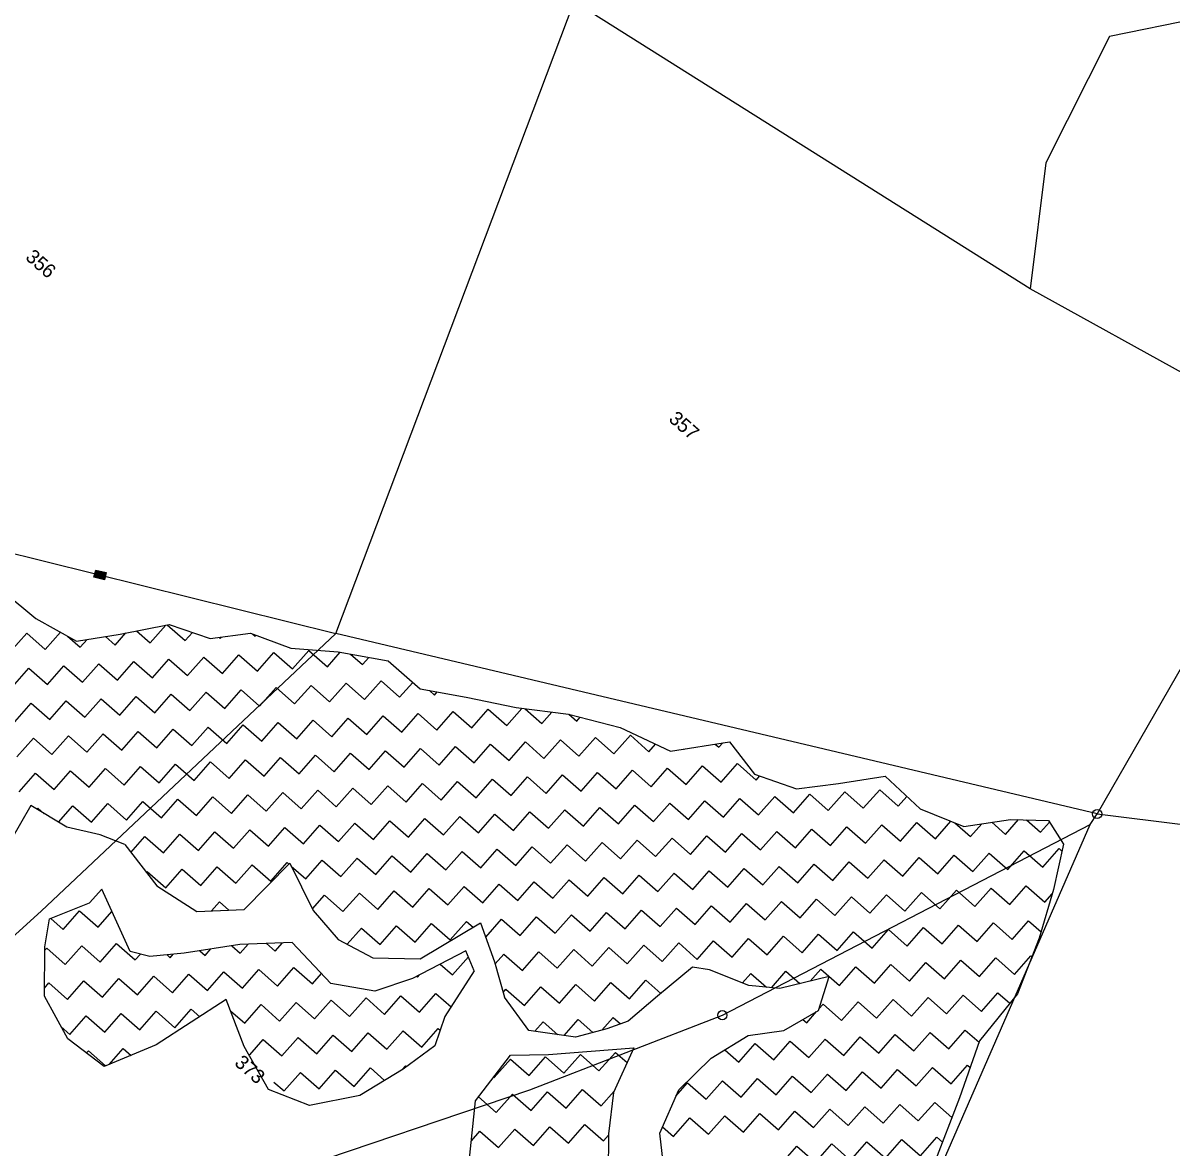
# Model space of a CAD drawing. Header units: metres. Extents: x 316400 to 324250, y 1868140 to 1873603.
# Drawn here: x 322120 to 322909, y 1869037 to 1869809 of the extents above; entities that cross this region are included whole.
import ezdxf

# ---------------------------------------------------------------- set-up
doc = ezdxf.new("R2010")
doc.units = ezdxf.units.M
for name, color, linetype in [('POLY_HATCH', 12, 'Continuous'), ('POLY_PARCEL', 6, 'Continuous'), ('TEXT_PARCEL', 7, 'Continuous'), ('V_BOUND_LINE', 7, 'Continuous')]:
    doc.layers.add(name, color=color, linetype=linetype)
doc.styles.add('TEXT_MAP', font='')
doc.styles.get('TEXT_MAP').set_extended_font_data('Kruti Dev 050')

msp = doc.modelspace()

# ---------------------------------------------------------------- hatches: boundary and pattern name
msp.add_hatch(color=256).paths.add_polyline_path([(322169.49, 1869433.73), (322168.24, 1869428.72), (322175.49, 1869426.93), (322176.73, 1869431.94)])

# ---------------------------------------------------------------- linework, layer by layer
msp.add_lwpolyline([(322175.49, 1869426.93), (322168.24, 1869428.72), (322169.49, 1869433.73), (322176.73, 1869431.94)], close=True)
for centre in [(322857.26, 1869266.15), (322599.84, 1869127.89)]:
    msp.add_circle(centre, 3.19)
at = {"layer": 'POLY_HATCH'}
for p, q in [((322106.6, 1869418.62), (322128.35, 1869400.47)), ((322128.35, 1869400.47), (322156.37, 1869384.86)), ((322186.28, 1869389.69), (322219.82, 1869396.35)), ((322219.82, 1869396.35), (322247.99, 1869386.63)), ((322156.37, 1869384.86), (322186.28, 1869389.69)), ((322247.99, 1869386.63), (322275.84, 1869390.26)), ((322275.84, 1869390.26), (322303.51, 1869379.97)), ((322303.51, 1869379.97), (322336.03, 1869377.47)), ((322336.03, 1869377.47), (322370.39, 1869371.35)), ((322370.39, 1869371.35), (322392.21, 1869352.13)), ((322392.21, 1869352.13), (322423.87, 1869346.37)), ((322423.87, 1869346.37), (322458.29, 1869339.19)), ((322458.29, 1869339.19), (322494.15, 1869334.76)), ((322494.15, 1869334.76), (322529.78, 1869325.51)), ((322529.78, 1869325.51), (322564.25, 1869309.23)), ((322564.25, 1869309.23), (322604.75, 1869315.8)), ((322604.75, 1869315.8), (322621.95, 1869293.61)), ((322621.95, 1869293.61), (322650.68, 1869283.39)), ((322679.6, 1869287.09), (322711.64, 1869292.05)), ((322711.64, 1869292.05), (322735.8, 1869269.77)), ((322650.68, 1869283.39), (322679.6, 1869287.09)), ((322124.81, 1869271.88), (322110.61, 1869247.19)), ((322149.56, 1869257.13), (322124.81, 1869271.88)), ((322735.8, 1869269.77), (322765.74, 1869257.49)), ((322765.74, 1869257.49), (322797.78, 1869262.45)), ((322797.78, 1869262.45), (322823.77, 1869261.68)), ((322823.77, 1869261.68), (322834.17, 1869245.49)), ((322172.63, 1869251.9), (322149.56, 1869257.13)), ((322189.37, 1869245.2), (322172.63, 1869251.9)), ((322834.17, 1869245.49), (322827.34, 1869214.31)), ((322165.19, 1869205.16), (322173.61, 1869214.47)), ((322827.34, 1869214.31), (322817.45, 1869180.79)), ((322137.81, 1869194.08), (322165.19, 1869205.16)), ((322134.49, 1869174.88), (322137.81, 1869194.08)), ((322817.45, 1869180.79), (322802.5, 1869142.67)), ((322134.26, 1869140.9), (322134.49, 1869174.88)), ((322429.47, 1869158.45), (322409.29, 1869126.96)), ((322150.3, 1869111.69), (322134.26, 1869140.9)), ((322466.86, 1869117.49), (322450.16, 1869140.24)), ((322802.5, 1869142.67), (322776.49, 1869110.28)), ((322259.04, 1869138.61), (322211.02, 1869107.5)), ((322271.52, 1869106.5), (322259.04, 1869138.61)), ((322409.29, 1869126.96), (322402.27, 1869107)), ((322175.32, 1869092.68), (322150.3, 1869111.69)), ((322776.49, 1869110.28), (322762.68, 1869071.16)), ((322211.02, 1869107.5), (322175.32, 1869092.68)), ((322288.13, 1869076.8), (322271.52, 1869106.5)), ((322402.27, 1869107), (322380.57, 1869090.92)), ((322430.37, 1869069.19), (322454.31, 1869100.38)), ((322380.57, 1869090.92), (322350.98, 1869072.74)), ((322316.37, 1869066.01), (322288.13, 1869076.8)), ((322350.98, 1869072.74), (322316.37, 1869066.01)), ((322426.21, 1869029.61), (322430.37, 1869069.19)), ((322762.68, 1869071.16), (322745.01, 1869025.39))]:
    msp.add_line(p, q, dxfattribs=at)
at = {"layer": 'POLY_HATCH', "linetype": 'Continuous', "ltscale": 10}
for p, q in [((322206.93, 1869383.68), (322217.72, 1869395.93)), ((322218.58, 1869396.1), (322230.96, 1869385.21)), ((322110.82, 1869377.57), (322122.07, 1869390.35)), ((322122.07, 1869390.35), (322134.84, 1869379.1)), ((322134.84, 1869379.1), (322145.33, 1869391.01)), ((322150.1, 1869388.35), (322158.87, 1869380.63)), ((322158.87, 1869380.63), (322163.63, 1869386.03)), ((322176.2, 1869388.06), (322182.9, 1869382.15)), ((322182.9, 1869382.15), (322190.23, 1869390.47)), ((322197.56, 1869391.93), (322206.93, 1869383.68)), ((322230.96, 1869385.21), (322235.89, 1869390.8)), ((322254.19, 1869387.43), (322254.99, 1869386.73)), ((322254.99, 1869386.73), (322255.79, 1869387.64)), ((322277.42, 1869389.67), (322279.02, 1869388.26)), ((322279.02, 1869388.26), (322279.56, 1869388.87)), ((322280.54, 1869364.23), (322291.79, 1869377.01)), ((322291.79, 1869377.01), (322304.57, 1869365.76)), ((322304.57, 1869365.76), (322315.82, 1869378.53)), ((322315.82, 1869378.53), (322328.6, 1869367.28)), ((322328.6, 1869367.28), (322337.36, 1869377.23)), ((322160.4, 1869356.6), (322171.65, 1869369.38)), ((322171.65, 1869369.38), (322184.43, 1869358.13)), ((322184.43, 1869358.13), (322195.68, 1869370.9)), ((322195.68, 1869370.9), (322208.46, 1869359.65)), ((322208.46, 1869359.65), (322219.71, 1869372.43)), ((322219.71, 1869372.43), (322232.49, 1869361.18)), ((322232.49, 1869361.18), (322243.74, 1869373.96)), ((322243.74, 1869373.96), (322256.51, 1869362.7)), ((322256.51, 1869362.7), (322267.77, 1869375.48)), ((322267.77, 1869375.48), (322280.54, 1869364.23)), ((322344.51, 1869375.96), (322352.63, 1869368.81)), ((322352.63, 1869368.81), (322356.97, 1869373.74)), ((322112.34, 1869353.55), (322123.59, 1869366.32)), ((322123.59, 1869366.32), (322136.37, 1869355.07)), ((322136.37, 1869355.07), (322147.62, 1869367.85)), ((322147.62, 1869367.85), (322160.4, 1869356.6)), ((322282.07, 1869340.2), (322293.32, 1869352.98)), ((322293.32, 1869352.98), (322306.1, 1869341.73)), ((322306.1, 1869341.73), (322317.35, 1869354.51)), ((322317.35, 1869354.51), (322330.13, 1869343.26)), ((322330.13, 1869343.26), (322341.38, 1869356.03)), ((322341.38, 1869356.03), (322354.15, 1869344.78)), ((322354.15, 1869344.78), (322365.41, 1869357.56)), ((322365.41, 1869357.56), (322378.18, 1869346.31)), ((322378.18, 1869346.31), (322387.2, 1869356.54)), ((322161.93, 1869332.57), (322173.18, 1869345.35)), ((322173.18, 1869345.35), (322185.95, 1869334.1)), ((322185.95, 1869334.1), (322197.21, 1869346.87)), ((322197.21, 1869346.87), (322209.98, 1869335.62)), ((322209.98, 1869335.62), (322221.23, 1869348.4)), ((322221.23, 1869348.4), (322234.01, 1869337.15)), ((322234.01, 1869337.15), (322245.26, 1869349.93)), ((322245.26, 1869349.93), (322258.04, 1869338.68)), ((322258.04, 1869338.68), (322269.29, 1869351.45)), ((322269.29, 1869351.45), (322282.07, 1869340.2)), ((322398.67, 1869350.96), (322402.21, 1869347.83)), ((322402.21, 1869347.83), (322404.09, 1869349.97)), ((322113.87, 1869329.52), (322125.12, 1869342.29)), ((322125.12, 1869342.29), (322137.9, 1869331.04)), ((322137.9, 1869331.04), (322149.15, 1869343.82)), ((322149.15, 1869343.82), (322161.93, 1869332.57)), ((322427.77, 1869325.33), (322439.02, 1869338.11)), ((322439.02, 1869338.11), (322451.8, 1869326.86)), ((322451.8, 1869326.86), (322462.22, 1869338.7)), ((322464.42, 1869338.43), (322475.82, 1869328.39)), ((322307.62, 1869317.7), (322318.88, 1869330.48)), ((322318.88, 1869330.48), (322331.65, 1869319.23)), ((322331.65, 1869319.23), (322342.9, 1869332)), ((322342.9, 1869332), (322355.68, 1869320.75)), ((322355.68, 1869320.75), (322366.93, 1869333.53)), ((322366.93, 1869333.53), (322379.71, 1869322.28)), ((322379.71, 1869322.28), (322390.96, 1869335.06)), ((322390.96, 1869335.06), (322403.74, 1869323.81)), ((322403.74, 1869323.81), (322414.99, 1869336.58)), ((322414.99, 1869336.58), (322427.77, 1869325.33)), ((322475.82, 1869328.39), (322482.68, 1869336.18)), ((322494.43, 1869334.69), (322499.85, 1869329.91)), ((322499.85, 1869329.91), (322502.27, 1869332.65)), ((322163.45, 1869308.54), (322174.7, 1869321.32)), ((322174.7, 1869321.32), (322187.48, 1869310.07)), ((322187.48, 1869310.07), (322198.73, 1869322.85)), ((322198.73, 1869322.85), (322211.51, 1869311.59)), ((322211.51, 1869311.59), (322222.76, 1869324.37)), ((322222.76, 1869324.37), (322235.54, 1869313.12)), ((322235.54, 1869313.12), (322246.79, 1869325.9)), ((322246.79, 1869325.9), (322259.57, 1869314.65)), ((322259.57, 1869314.65), (322270.82, 1869327.42)), ((322270.82, 1869327.42), (322283.6, 1869316.17)), ((322283.6, 1869316.17), (322294.85, 1869328.95)), ((322294.85, 1869328.95), (322307.62, 1869317.7)), ((322115.4, 1869305.49), (322126.65, 1869318.27)), ((322126.65, 1869318.27), (322139.42, 1869307.01)), ((322139.42, 1869307.01), (322150.68, 1869319.79)), ((322150.68, 1869319.79), (322163.45, 1869308.54)), ((322429.29, 1869301.3), (322440.54, 1869314.08)), ((322440.54, 1869314.08), (322453.32, 1869302.83)), ((322453.32, 1869302.83), (322464.57, 1869315.61)), ((322464.57, 1869315.61), (322477.35, 1869304.36)), ((322477.35, 1869304.36), (322488.6, 1869317.13)), ((322488.6, 1869317.13), (322501.38, 1869305.88)), ((322501.38, 1869305.88), (322512.63, 1869318.66)), ((322512.63, 1869318.66), (322525.41, 1869307.41)), ((322525.41, 1869307.41), (322536.66, 1869320.19)), ((322536.66, 1869320.19), (322549.44, 1869308.94)), ((322549.44, 1869308.94), (322553.97, 1869314.08)), ((322594.97, 1869314.21), (322597.49, 1869311.99)), ((322597.49, 1869311.99), (322600.2, 1869315.06)), ((322309.15, 1869293.67), (322320.4, 1869306.45)), ((322320.4, 1869306.45), (322333.18, 1869295.2)), ((322333.18, 1869295.2), (322344.43, 1869307.98)), ((322344.43, 1869307.98), (322357.21, 1869296.72)), ((322357.21, 1869296.72), (322368.46, 1869309.5)), ((322368.46, 1869309.5), (322381.24, 1869298.25)), ((322381.24, 1869298.25), (322392.49, 1869311.03)), ((322392.49, 1869311.03), (322405.27, 1869299.78)), ((322405.27, 1869299.78), (322416.52, 1869312.55)), ((322416.52, 1869312.55), (322429.29, 1869301.3)), ((322573.21, 1869310.68), (322573.47, 1869310.46)), ((322573.47, 1869310.46), (322573.73, 1869310.77)), ((322189.01, 1869286.04), (322200.26, 1869298.82)), ((322200.26, 1869298.82), (322213.04, 1869287.57)), ((322213.04, 1869287.57), (322224.29, 1869300.34)), ((322224.29, 1869300.34), (322237.07, 1869289.09)), ((322237.07, 1869289.09), (322248.32, 1869301.87)), ((322248.32, 1869301.87), (322261.09, 1869290.62)), ((322261.09, 1869290.62), (322272.34, 1869303.4)), ((322272.34, 1869303.4), (322285.12, 1869292.15)), ((322285.12, 1869292.15), (322296.37, 1869304.92)), ((322296.37, 1869304.92), (322309.15, 1869293.67)), ((322550.96, 1869284.91), (322562.21, 1869297.68)), ((322562.21, 1869297.68), (322574.99, 1869286.43)), ((322574.99, 1869286.43), (322586.24, 1869299.21)), ((322586.24, 1869299.21), (322599.02, 1869287.96)), ((322599.02, 1869287.96), (322610.27, 1869300.74)), ((322610.27, 1869300.74), (322623.05, 1869289.49)), ((322116.92, 1869281.46), (322128.17, 1869294.24)), ((322128.17, 1869294.24), (322140.95, 1869282.99)), ((322140.95, 1869282.99), (322152.2, 1869295.76)), ((322152.2, 1869295.76), (322164.98, 1869284.51)), ((322164.98, 1869284.51), (322176.23, 1869297.29)), ((322176.23, 1869297.29), (322189.01, 1869286.04)), ((322430.82, 1869277.28), (322442.07, 1869290.05)), ((322442.07, 1869290.05), (322454.85, 1869278.8)), ((322454.85, 1869278.8), (322466.1, 1869291.58)), ((322466.1, 1869291.58), (322478.88, 1869280.33)), ((322478.88, 1869280.33), (322490.13, 1869293.11)), ((322490.13, 1869293.11), (322502.91, 1869281.85)), ((322502.91, 1869281.85), (322514.16, 1869294.63)), ((322514.16, 1869294.63), (322526.93, 1869283.38)), ((322526.93, 1869283.38), (322538.19, 1869296.16)), ((322538.19, 1869296.16), (322550.96, 1869284.91)), ((322623.05, 1869289.49), (322625.55, 1869292.33)), ((322310.68, 1869269.64), (322321.93, 1869282.42)), ((322321.93, 1869282.42), (322334.71, 1869271.17)), ((322334.71, 1869271.17), (322345.96, 1869283.95)), ((322345.96, 1869283.95), (322358.73, 1869272.7)), ((322358.73, 1869272.7), (322369.99, 1869285.47)), ((322369.99, 1869285.47), (322382.76, 1869274.22)), ((322382.76, 1869274.22), (322394.01, 1869287)), ((322394.01, 1869287), (322406.79, 1869275.75)), ((322406.79, 1869275.75), (322418.04, 1869288.53)), ((322418.04, 1869288.53), (322430.82, 1869277.28)), ((322696.66, 1869270.04), (322707.91, 1869282.82)), ((322707.91, 1869282.82), (322720.69, 1869271.56)), ((322190.53, 1869262.01), (322201.79, 1869274.79)), ((322201.79, 1869274.79), (322214.56, 1869263.54)), ((322214.56, 1869263.54), (322225.81, 1869276.31)), ((322225.81, 1869276.31), (322238.59, 1869265.06)), ((322238.59, 1869265.06), (322249.84, 1869277.84)), ((322249.84, 1869277.84), (322262.62, 1869266.59)), ((322262.62, 1869266.59), (322273.87, 1869279.37)), ((322273.87, 1869279.37), (322286.65, 1869268.12)), ((322286.65, 1869268.12), (322297.9, 1869280.89)), ((322297.9, 1869280.89), (322310.68, 1869269.64)), ((322576.52, 1869262.41), (322587.77, 1869275.18)), ((322587.77, 1869275.18), (322600.55, 1869263.93)), ((322600.55, 1869263.93), (322611.8, 1869276.71)), ((322611.8, 1869276.71), (322624.58, 1869265.46)), ((322624.58, 1869265.46), (322635.83, 1869278.24)), ((322635.83, 1869278.24), (322648.6, 1869266.98)), ((322648.6, 1869266.98), (322659.85, 1869279.76)), ((322659.85, 1869279.76), (322672.63, 1869268.51)), ((322672.63, 1869268.51), (322683.88, 1869281.29)), ((322683.88, 1869281.29), (322696.66, 1869270.04)), ((322720.69, 1869271.56), (322726.59, 1869278.27)), ((322128.98, 1869269.4), (322129.7, 1869270.21)), ((322129.7, 1869270.21), (322134.06, 1869266.37)), ((322143.86, 1869260.53), (322153.73, 1869271.74)), ((322153.73, 1869271.74), (322166.51, 1869260.48)), ((322166.51, 1869260.48), (322177.76, 1869273.26)), ((322177.76, 1869273.26), (322190.53, 1869262.01)), ((322432.35, 1869253.25), (322443.6, 1869266.02)), ((322443.6, 1869266.02), (322456.38, 1869254.77)), ((322456.38, 1869254.77), (322467.63, 1869267.55)), ((322467.63, 1869267.55), (322480.4, 1869256.3)), ((322480.4, 1869256.3), (322491.65, 1869269.08)), ((322491.65, 1869269.08), (322504.43, 1869257.83)), ((322504.43, 1869257.83), (322515.68, 1869270.6)), ((322515.68, 1869270.6), (322528.46, 1869259.35)), ((322528.46, 1869259.35), (322539.71, 1869272.13)), ((322539.71, 1869272.13), (322552.49, 1869260.88)), ((322552.49, 1869260.88), (322563.74, 1869273.66)), ((322563.74, 1869273.66), (322576.52, 1869262.41)), ((322312.2, 1869245.61), (322323.45, 1869258.39)), ((322323.45, 1869258.39), (322336.23, 1869247.14)), ((322336.23, 1869247.14), (322347.48, 1869259.92)), ((322347.48, 1869259.92), (322360.26, 1869248.67)), ((322360.26, 1869248.67), (322371.51, 1869261.44)), ((322371.51, 1869261.44), (322384.29, 1869250.19)), ((322384.29, 1869250.19), (322395.54, 1869262.97)), ((322395.54, 1869262.97), (322408.32, 1869251.72)), ((322408.32, 1869251.72), (322419.57, 1869264.5)), ((322419.57, 1869264.5), (322432.35, 1869253.25)), ((322698.19, 1869246.01), (322709.44, 1869258.79)), ((322709.44, 1869258.79), (322722.22, 1869247.54)), ((322722.22, 1869247.54), (322733.47, 1869260.31)), ((322733.47, 1869260.31), (322746.24, 1869249.06)), ((322746.24, 1869249.06), (322756.87, 1869261.13)), ((322759.56, 1869260.03), (322770.27, 1869250.59)), ((322770.27, 1869250.59), (322778.02, 1869259.39)), ((322784.84, 1869260.45), (322794.3, 1869252.11)), ((322794.3, 1869252.11), (322803.26, 1869262.29)), ((322808.69, 1869262.13), (322818.33, 1869253.64)), ((322818.33, 1869253.64), (322824.46, 1869260.61)), ((322193.61, 1869239.74), (322203.31, 1869250.76)), ((322203.31, 1869250.76), (322216.09, 1869239.51)), ((322216.09, 1869239.51), (322227.34, 1869252.29)), ((322227.34, 1869252.29), (322240.12, 1869241.04)), ((322240.12, 1869241.04), (322251.37, 1869253.81)), ((322251.37, 1869253.81), (322264.15, 1869242.56)), ((322264.15, 1869242.56), (322275.4, 1869255.34)), ((322275.4, 1869255.34), (322288.18, 1869244.09)), ((322288.18, 1869244.09), (322299.43, 1869256.87)), ((322299.43, 1869256.87), (322312.2, 1869245.61)), ((322578.04, 1869238.38), (322589.3, 1869251.15)), ((322589.3, 1869251.15), (322602.07, 1869239.9)), ((322602.07, 1869239.9), (322613.32, 1869252.68)), ((322613.32, 1869252.68), (322626.1, 1869241.43)), ((322626.1, 1869241.43), (322637.35, 1869254.21)), ((322637.35, 1869254.21), (322650.13, 1869242.96)), ((322650.13, 1869242.96), (322661.38, 1869255.73)), ((322661.38, 1869255.73), (322674.16, 1869244.48)), ((322674.16, 1869244.48), (322685.41, 1869257.26)), ((322685.41, 1869257.26), (322698.19, 1869246.01)), ((322457.9, 1869230.74), (322469.15, 1869243.52)), ((322469.15, 1869243.52), (322481.93, 1869232.27)), ((322481.93, 1869232.27), (322493.18, 1869245.05)), ((322493.18, 1869245.05), (322505.96, 1869233.8)), ((322505.96, 1869233.8), (322517.21, 1869246.57)), ((322517.21, 1869246.57), (322529.99, 1869235.32)), ((322529.99, 1869235.32), (322541.24, 1869248.1)), ((322541.24, 1869248.1), (322554.02, 1869236.85)), ((322554.02, 1869236.85), (322565.27, 1869249.63)), ((322565.27, 1869249.63), (322578.04, 1869238.38)), ((322819.86, 1869229.61), (322831.11, 1869242.39)), ((322831.11, 1869242.39), (322833.1, 1869240.63)), ((322337.76, 1869223.11), (322349.01, 1869235.89)), ((322349.01, 1869235.89), (322361.79, 1869224.64)), ((322361.79, 1869224.64), (322373.04, 1869237.42)), ((322373.04, 1869237.42), (322385.82, 1869226.17)), ((322385.82, 1869226.17), (322397.07, 1869238.94)), ((322397.07, 1869238.94), (322409.84, 1869227.69)), ((322409.84, 1869227.69), (322421.1, 1869240.47)), ((322421.1, 1869240.47), (322433.87, 1869229.22)), ((322433.87, 1869229.22), (322445.12, 1869242)), ((322445.12, 1869242), (322457.9, 1869230.74)), ((322699.71, 1869221.98), (322710.96, 1869234.76)), ((322710.96, 1869234.76), (322723.74, 1869223.51)), ((322723.74, 1869223.51), (322734.99, 1869236.28)), ((322734.99, 1869236.28), (322747.77, 1869225.03)), ((322747.77, 1869225.03), (322759.02, 1869237.81)), ((322759.02, 1869237.81), (322771.8, 1869226.56)), ((322771.8, 1869226.56), (322783.05, 1869239.34)), ((322783.05, 1869239.34), (322795.83, 1869228.09)), ((322795.83, 1869228.09), (322807.08, 1869240.86)), ((322807.08, 1869240.86), (322819.86, 1869229.61)), ((322204.25, 1869226.06), (322204.84, 1869226.73)), ((322204.84, 1869226.73), (322217.62, 1869215.48)), ((322217.62, 1869215.48), (322228.87, 1869228.26)), ((322228.87, 1869228.26), (322241.64, 1869217.01)), ((322241.64, 1869217.01), (322252.9, 1869229.78)), ((322252.9, 1869229.78), (322265.67, 1869218.53)), ((322265.67, 1869218.53), (322276.92, 1869231.31)), ((322276.92, 1869231.31), (322289.7, 1869220.06)), ((322289.7, 1869220.06), (322300.95, 1869232.84)), ((322300.95, 1869232.84), (322302.19, 1869231.75)), ((322303.76, 1869230.36), (322313.73, 1869221.59)), ((322313.73, 1869221.59), (322324.98, 1869234.36)), ((322324.98, 1869234.36), (322337.76, 1869223.11)), ((322579.57, 1869214.35), (322590.82, 1869227.13)), ((322590.82, 1869227.13), (322603.6, 1869215.87)), ((322603.6, 1869215.87), (322614.85, 1869228.65)), ((322614.85, 1869228.65), (322627.63, 1869217.4)), ((322627.63, 1869217.4), (322638.88, 1869230.18)), ((322638.88, 1869230.18), (322651.66, 1869218.93)), ((322651.66, 1869218.93), (322662.91, 1869231.71)), ((322662.91, 1869231.71), (322675.69, 1869220.45)), ((322675.69, 1869220.45), (322686.94, 1869233.23)), ((322686.94, 1869233.23), (322699.71, 1869221.98)), ((322459.43, 1869206.72), (322470.68, 1869219.49)), ((322470.68, 1869219.49), (322483.46, 1869208.24)), ((322483.46, 1869208.24), (322494.71, 1869221.02)), ((322494.71, 1869221.02), (322507.49, 1869209.77)), ((322507.49, 1869209.77), (322518.74, 1869222.55)), ((322518.74, 1869222.55), (322531.51, 1869211.3)), ((322531.51, 1869211.3), (322542.76, 1869224.07)), ((322542.76, 1869224.07), (322555.54, 1869212.82)), ((322555.54, 1869212.82), (322566.79, 1869225.6)), ((322566.79, 1869225.6), (322579.57, 1869214.35)), ((322339.29, 1869199.08), (322350.54, 1869211.86)), ((322350.54, 1869211.86), (322363.31, 1869200.61)), ((322363.31, 1869200.61), (322374.56, 1869213.39)), ((322374.56, 1869213.39), (322387.34, 1869202.14)), ((322387.34, 1869202.14), (322398.59, 1869214.91)), ((322398.59, 1869214.91), (322411.37, 1869203.66)), ((322411.37, 1869203.66), (322422.62, 1869216.44)), ((322422.62, 1869216.44), (322435.4, 1869205.19)), ((322435.4, 1869205.19), (322446.65, 1869217.97)), ((322446.65, 1869217.97), (322459.43, 1869206.72)), ((322701.24, 1869197.95), (322712.49, 1869210.73)), ((322712.49, 1869210.73), (322725.27, 1869199.48)), ((322725.27, 1869199.48), (322736.52, 1869212.26)), ((322736.52, 1869212.26), (322749.3, 1869201)), ((322749.3, 1869201), (322760.55, 1869213.78)), ((322760.55, 1869213.78), (322773.33, 1869202.53)), ((322773.33, 1869202.53), (322784.58, 1869215.31)), ((322784.58, 1869215.31), (322797.35, 1869204.06)), ((322797.35, 1869204.06), (322808.61, 1869216.84)), ((322808.61, 1869216.84), (322821.38, 1869205.58)), ((322821.38, 1869205.58), (322826.47, 1869211.36)), ((322249.03, 1869199.64), (322254.42, 1869205.76)), ((322254.42, 1869205.76), (322260.88, 1869200.07)), ((322318.35, 1869201.07), (322326.51, 1869210.33)), ((322326.51, 1869210.33), (322339.29, 1869199.08)), ((322581.1, 1869190.32), (322592.35, 1869203.1)), ((322592.35, 1869203.1), (322605.13, 1869191.85)), ((322605.13, 1869191.85), (322616.38, 1869204.62)), ((322616.38, 1869204.62), (322629.15, 1869193.37)), ((322629.15, 1869193.37), (322640.41, 1869206.15)), ((322640.41, 1869206.15), (322653.18, 1869194.9)), ((322653.18, 1869194.9), (322664.43, 1869207.68)), ((322664.43, 1869207.68), (322677.21, 1869196.43)), ((322677.21, 1869196.43), (322688.46, 1869209.2)), ((322688.46, 1869209.2), (322701.24, 1869197.95)), ((322147.06, 1869186.87), (322158.31, 1869199.65)), ((322158.31, 1869199.65), (322171.09, 1869188.4)), ((322171.09, 1869188.4), (322180.59, 1869199.2)), ((322460.95, 1869182.69), (322472.21, 1869195.46)), ((322472.21, 1869195.46), (322484.98, 1869184.21)), ((322484.98, 1869184.21), (322496.23, 1869196.99)), ((322496.23, 1869196.99), (322509.01, 1869185.74)), ((322509.01, 1869185.74), (322520.26, 1869198.52)), ((322520.26, 1869198.52), (322533.04, 1869187.27)), ((322533.04, 1869187.27), (322544.29, 1869200.04)), ((322544.29, 1869200.04), (322557.07, 1869188.79)), ((322557.07, 1869188.79), (322568.32, 1869201.57)), ((322568.32, 1869201.57), (322581.1, 1869190.32)), ((322138.54, 1869194.37), (322147.06, 1869186.87)), ((322342.2, 1869176.63), (322352.06, 1869187.83)), ((322352.06, 1869187.83), (322364.84, 1869176.58)), ((322364.84, 1869176.58), (322376.09, 1869189.36)), ((322376.09, 1869189.36), (322388.87, 1869178.11)), ((322388.87, 1869178.11), (322400.12, 1869190.89)), ((322400.12, 1869190.89), (322412.9, 1869179.63)), ((322412.9, 1869179.63), (322424.15, 1869192.41)), ((322424.15, 1869192.41), (322428.76, 1869188.35)), ((322437.35, 1869181.64), (322448.18, 1869193.94)), ((322448.18, 1869193.94), (322460.95, 1869182.69)), ((322726.8, 1869175.45), (322738.05, 1869188.23)), ((322738.05, 1869188.23), (322750.82, 1869176.98)), ((322750.82, 1869176.98), (322762.07, 1869189.75)), ((322762.07, 1869189.75), (322774.85, 1869178.5)), ((322774.85, 1869178.5), (322786.1, 1869191.28)), ((322786.1, 1869191.28), (322798.88, 1869180.03)), ((322798.88, 1869180.03), (322810.13, 1869192.81)), ((322810.13, 1869192.81), (322818.75, 1869185.22)), ((322606.65, 1869167.82), (322617.9, 1869180.59)), ((322617.9, 1869180.59), (322630.68, 1869169.34)), ((322630.68, 1869169.34), (322641.93, 1869182.12)), ((322641.93, 1869182.12), (322654.71, 1869170.87)), ((322654.71, 1869170.87), (322665.96, 1869183.65)), ((322665.96, 1869183.65), (322678.74, 1869172.4)), ((322678.74, 1869172.4), (322689.99, 1869185.17)), ((322689.99, 1869185.17), (322702.77, 1869173.92)), ((322702.77, 1869173.92), (322714.02, 1869186.7)), ((322714.02, 1869186.7), (322726.8, 1869175.45)), ((322134.48, 1869172.59), (322135.81, 1869174.09)), ((322135.81, 1869174.09), (322148.58, 1869162.84)), ((322148.58, 1869162.84), (322159.83, 1869175.62)), ((322159.83, 1869175.62), (322172.61, 1869164.37)), ((322172.61, 1869164.37), (322183.86, 1869177.15)), ((322183.86, 1869177.15), (322196.64, 1869165.9)), ((322240.96, 1869172.24), (322244.7, 1869168.95)), ((322244.7, 1869168.95), (322248.64, 1869173.43)), ((322262.87, 1869175.63), (322268.73, 1869170.48)), ((322268.73, 1869170.48), (322274.23, 1869176.73)), ((322286.83, 1869177.22), (322292.75, 1869172)), ((322292.75, 1869172), (322297.72, 1869177.64)), ((322462.48, 1869158.66), (322473.73, 1869171.44)), ((322473.73, 1869171.44), (322486.51, 1869160.19)), ((322486.51, 1869160.19), (322497.76, 1869172.96)), ((322497.76, 1869172.96), (322510.54, 1869161.71)), ((322510.54, 1869161.71), (322521.79, 1869174.49)), ((322521.79, 1869174.49), (322534.57, 1869163.24)), ((322534.57, 1869163.24), (322545.82, 1869176.02)), ((322545.82, 1869176.02), (322558.6, 1869164.76)), ((322558.6, 1869164.76), (322569.85, 1869177.54)), ((322569.85, 1869177.54), (322582.62, 1869166.29)), ((322582.62, 1869166.29), (322593.87, 1869179.07)), ((322593.87, 1869179.07), (322606.65, 1869167.82)), ((322196.64, 1869165.9), (322200.16, 1869169.89)), ((322218.44, 1869169.39), (322220.67, 1869167.42)), ((322220.67, 1869167.42), (322222.78, 1869169.82)), ((322414.42, 1869155.61), (322425.4, 1869168.07)), ((322443.85, 1869163.27), (322449.7, 1869169.91)), ((322449.7, 1869169.91), (322462.48, 1869158.66)), ((322728.32, 1869151.42), (322739.57, 1869164.2)), ((322739.57, 1869164.2), (322752.35, 1869152.95)), ((322752.35, 1869152.95), (322763.6, 1869165.73)), ((322763.6, 1869165.73), (322776.38, 1869154.47)), ((322776.38, 1869154.47), (322787.63, 1869167.25)), ((322787.63, 1869167.25), (322800.41, 1869156)), ((322800.41, 1869156), (322811.66, 1869168.78)), ((322811.66, 1869168.78), (322812.46, 1869168.07)), ((322222.2, 1869143.39), (322233.45, 1869156.17)), ((322233.45, 1869156.17), (322246.22, 1869144.92)), ((322246.22, 1869144.92), (322257.47, 1869157.7)), ((322257.47, 1869157.7), (322270.25, 1869146.45)), ((322270.25, 1869146.45), (322281.5, 1869159.22)), ((322281.5, 1869159.22), (322294.28, 1869147.97)), ((322294.28, 1869147.97), (322305.53, 1869160.75)), ((322305.53, 1869160.75), (322318.31, 1869149.5)), ((322318.31, 1869149.5), (322324.5, 1869156.53)), ((322390.4, 1869154.08), (322391.84, 1869155.72)), ((322405.96, 1869163.06), (322414.42, 1869155.61)), ((322613.75, 1869150.12), (322619.43, 1869156.57)), ((322619.43, 1869156.57), (322630.07, 1869147.2)), ((322633.55, 1869146.84), (322643.46, 1869158.09)), ((322643.46, 1869158.09), (322653.08, 1869149.62)), ((322660.23, 1869151.38), (322667.49, 1869159.62)), ((322667.49, 1869159.62), (322680.26, 1869148.37)), ((322680.26, 1869148.37), (322691.52, 1869161.15)), ((322691.52, 1869161.15), (322704.29, 1869149.89)), ((322704.29, 1869149.89), (322715.54, 1869162.67)), ((322715.54, 1869162.67), (322728.32, 1869151.42)), ((322134.3, 1869146.62), (322137.33, 1869150.07)), ((322137.33, 1869150.07), (322150.11, 1869138.81)), ((322150.11, 1869138.81), (322161.36, 1869151.59)), ((322161.36, 1869151.59), (322174.14, 1869140.34)), ((322174.14, 1869140.34), (322185.39, 1869153.12)), ((322185.39, 1869153.12), (322198.17, 1869141.87)), ((322198.17, 1869141.87), (322209.42, 1869154.65)), ((322209.42, 1869154.65), (322222.2, 1869143.39)), ((322389.76, 1869154.64), (322390.4, 1869154.08)), ((322488.04, 1869136.16), (322499.29, 1869148.93)), ((322499.29, 1869148.93), (322512.06, 1869137.68)), ((322512.06, 1869137.68), (322523.32, 1869150.46)), ((322523.32, 1869150.46), (322536.09, 1869139.21)), ((322536.09, 1869139.21), (322547.34, 1869151.99)), ((322547.34, 1869151.99), (322557.64, 1869142.92)), ((322343.86, 1869127), (322355.12, 1869139.78)), ((322355.12, 1869139.78), (322367.89, 1869128.52)), ((322367.89, 1869128.52), (322379.14, 1869141.3)), ((322379.14, 1869141.3), (322391.92, 1869130.05)), ((322391.92, 1869130.05), (322403.17, 1869142.83)), ((322403.17, 1869142.83), (322413.58, 1869133.66)), ((322449.24, 1869143.62), (322451.23, 1869145.88)), ((322451.23, 1869145.88), (322464.01, 1869134.63)), ((322464.01, 1869134.63), (322475.26, 1869147.41)), ((322475.26, 1869147.41), (322488.04, 1869136.16)), ((322729.85, 1869127.39), (322741.1, 1869140.17)), ((322741.1, 1869140.17), (322753.88, 1869128.92)), ((322753.88, 1869128.92), (322765.13, 1869141.7)), ((322765.13, 1869141.7), (322777.91, 1869130.45)), ((322777.91, 1869130.45), (322789.16, 1869143.22)), ((322789.16, 1869143.22), (322797.23, 1869136.11)), ((322223.72, 1869119.37), (322234.97, 1869132.14)), ((322234.97, 1869132.14), (322240.94, 1869126.89)), ((322271.78, 1869122.42), (322283.03, 1869135.2)), ((322283.03, 1869135.2), (322295.81, 1869123.95)), ((322295.81, 1869123.95), (322307.06, 1869136.72)), ((322307.06, 1869136.72), (322319.84, 1869125.47)), ((322319.84, 1869125.47), (322331.09, 1869138.25)), ((322331.09, 1869138.25), (322343.86, 1869127)), ((322666.18, 1869132.38), (322669.01, 1869135.59)), ((322669.01, 1869135.59), (322681.79, 1869124.34)), ((322681.79, 1869124.34), (322693.04, 1869137.12)), ((322693.04, 1869137.12), (322705.82, 1869125.87)), ((322705.82, 1869125.87), (322717.07, 1869138.64)), ((322717.07, 1869138.64), (322729.85, 1869127.39)), ((322151.64, 1869114.79), (322162.89, 1869127.56)), ((322162.89, 1869127.56), (322175.66, 1869116.31)), ((322175.66, 1869116.31), (322186.92, 1869129.09)), ((322186.92, 1869129.09), (322199.69, 1869117.84)), ((322199.69, 1869117.84), (322210.94, 1869130.62)), ((322210.94, 1869130.62), (322223.72, 1869119.37)), ((322261.98, 1869131.05), (322271.78, 1869122.42)), ((322491.12, 1869113.9), (322500.81, 1869124.91)), ((322500.81, 1869124.91), (322510.99, 1869115.95)), ((322517.03, 1869117.56), (322524.84, 1869126.43)), ((322524.84, 1869126.43), (322529.96, 1869121.92)), ((322655.23, 1869125.05), (322657.76, 1869122.81)), ((322657.76, 1869122.81), (322664.45, 1869130.41)), ((322145.77, 1869119.95), (322151.64, 1869114.79)), ((322369.42, 1869104.5), (322380.67, 1869117.27)), ((322380.67, 1869117.27), (322393.45, 1869106.02)), ((322393.45, 1869106.02), (322404.7, 1869118.8)), ((322404.7, 1869118.8), (322406.01, 1869117.64)), ((322471.05, 1869116.87), (322476.78, 1869123.38)), ((322476.78, 1869123.38), (322486.83, 1869114.53)), ((322731.37, 1869103.36), (322742.63, 1869116.14)), ((322742.63, 1869116.14), (322755.4, 1869104.89)), ((322755.4, 1869104.89), (322766.65, 1869117.67)), ((322766.65, 1869117.67), (322776.15, 1869109.31)), ((322275.27, 1869100.62), (322284.56, 1869111.17)), ((322284.56, 1869111.17), (322297.33, 1869099.92)), ((322297.33, 1869099.92), (322308.58, 1869112.69)), ((322308.58, 1869112.69), (322321.36, 1869101.44)), ((322321.36, 1869101.44), (322332.61, 1869114.22)), ((322332.61, 1869114.22), (322345.39, 1869102.97)), ((322345.39, 1869102.97), (322356.64, 1869115.75)), ((322356.64, 1869115.75), (322369.42, 1869104.5)), ((322611.23, 1869095.73), (322622.48, 1869108.51)), ((322622.48, 1869108.51), (322635.26, 1869097.26)), ((322635.26, 1869097.26), (322646.51, 1869110.04)), ((322646.51, 1869110.04), (322659.29, 1869098.78)), ((322659.29, 1869098.78), (322670.54, 1869111.56)), ((322670.54, 1869111.56), (322683.32, 1869100.31)), ((322683.32, 1869100.31), (322694.57, 1869113.09)), ((322694.57, 1869113.09), (322707.35, 1869101.84)), ((322707.35, 1869101.84), (322718.6, 1869114.62)), ((322718.6, 1869114.62), (322731.37, 1869103.36)), ((322163.06, 1869102), (322164.41, 1869103.54)), ((322164.41, 1869103.54), (322176.29, 1869093.08)), ((322178.82, 1869094.13), (322188.44, 1869105.06)), ((322188.44, 1869105.06), (322193.79, 1869100.35)), ((322491.09, 1869088.1), (322502.34, 1869100.88)), ((322502.34, 1869100.88), (322515.12, 1869089.63)), ((322515.12, 1869089.63), (322526.37, 1869102.4)), ((322526.37, 1869102.4), (322534.38, 1869095.35)), ((322601.62, 1869104.19), (322611.23, 1869095.73)), ((322379.65, 1869090.35), (322382.2, 1869093.24)), ((322382.2, 1869093.24), (322382.89, 1869092.64)), ((322443.03, 1869085.05), (322454.28, 1869097.82)), ((322454.28, 1869097.82), (322467.06, 1869086.57)), ((322467.06, 1869086.57), (322478.31, 1869099.35)), ((322478.31, 1869099.35), (322491.09, 1869088.1)), ((322756.93, 1869080.86), (322768.18, 1869093.64)), ((322768.18, 1869093.64), (322770.04, 1869092)), ((322298.86, 1869075.89), (322310.11, 1869088.67)), ((322310.11, 1869088.67), (322322.89, 1869077.41)), ((322322.89, 1869077.41), (322334.14, 1869090.19)), ((322334.14, 1869090.19), (322346.92, 1869078.94)), ((322346.92, 1869078.94), (322358.17, 1869091.72)), ((322358.17, 1869091.72), (322367.91, 1869083.14)), ((322442.74, 1869085.3), (322443.03, 1869085.05)), ((322612.76, 1869071.7), (322624.01, 1869084.48)), ((322624.01, 1869084.48), (322636.79, 1869073.23)), ((322636.79, 1869073.23), (322648.04, 1869086.01)), ((322648.04, 1869086.01), (322660.82, 1869074.76)), ((322660.82, 1869074.76), (322672.07, 1869087.53)), ((322672.07, 1869087.53), (322684.84, 1869076.28)), ((322684.84, 1869076.28), (322696.09, 1869089.06)), ((322696.09, 1869089.06), (322708.87, 1869077.81)), ((322708.87, 1869077.81), (322720.12, 1869090.59)), ((322720.12, 1869090.59), (322732.9, 1869079.34)), ((322732.9, 1869079.34), (322744.15, 1869092.11)), ((322744.15, 1869092.11), (322756.93, 1869080.86)), ((322291.89, 1869082.02), (322298.86, 1869075.89)), ((322492.62, 1869064.07), (322503.87, 1869076.85)), ((322503.87, 1869076.85), (322516.64, 1869065.6)), ((322567.94, 1869072.33), (322575.95, 1869081.43)), ((322575.95, 1869081.43), (322588.73, 1869070.18)), ((322588.73, 1869070.18), (322599.98, 1869082.95)), ((322599.98, 1869082.95), (322612.76, 1869071.7)), ((322432.35, 1869071.77), (322444.56, 1869061.02)), ((322444.56, 1869061.02), (322455.81, 1869073.8)), ((322455.81, 1869073.8), (322468.59, 1869062.54)), ((322468.59, 1869062.54), (322479.84, 1869075.32)), ((322479.84, 1869075.32), (322492.62, 1869064.07)), ((322516.64, 1869065.6), (322525.53, 1869075.68)), ((322638.31, 1869049.2), (322649.56, 1869061.98)), ((322649.56, 1869061.98), (322662.34, 1869050.73)), ((322662.34, 1869050.73), (322673.59, 1869063.51)), ((322673.59, 1869063.51), (322686.37, 1869052.25)), ((322686.37, 1869052.25), (322697.62, 1869065.03)), ((322697.62, 1869065.03), (322710.4, 1869053.78)), ((322710.4, 1869053.78), (322721.65, 1869066.56)), ((322721.65, 1869066.56), (322734.43, 1869055.31)), ((322734.43, 1869055.31), (322745.68, 1869068.08)), ((322745.68, 1869068.08), (322757.48, 1869057.69)), ((322566.23, 1869044.62), (322577.48, 1869057.4)), ((322577.48, 1869057.4), (322590.26, 1869046.15)), ((322590.26, 1869046.15), (322601.51, 1869058.93)), ((322601.51, 1869058.93), (322614.28, 1869047.67)), ((322614.28, 1869047.67), (322625.54, 1869060.45)), ((322625.54, 1869060.45), (322638.31, 1869049.2)), ((322427.47, 1869041.62), (322433.31, 1869048.24)), ((322433.31, 1869048.24), (322446.08, 1869036.99)), ((322446.08, 1869036.99), (322457.34, 1869049.77)), ((322457.34, 1869049.77), (322470.11, 1869038.52)), ((322470.11, 1869038.52), (322481.36, 1869051.29)), ((322481.36, 1869051.29), (322494.14, 1869040.04)), ((322494.14, 1869040.04), (322505.39, 1869052.82)), ((322505.39, 1869052.82), (322518.17, 1869041.57)), ((322518.17, 1869041.57), (322521.65, 1869045.52)), ((322558.72, 1869051.23), (322566.23, 1869044.62)), ((322639.84, 1869025.17), (322651.09, 1869037.95)), ((322651.09, 1869037.95), (322663.87, 1869026.7)), ((322663.87, 1869026.7), (322675.12, 1869039.48)), ((322675.12, 1869039.48), (322687.9, 1869028.23)), ((322687.9, 1869028.23), (322699.15, 1869041)), ((322699.15, 1869041), (322711.93, 1869029.75)), ((322711.93, 1869029.75), (322723.18, 1869042.53)), ((322723.18, 1869042.53), (322735.95, 1869031.28)), ((322735.95, 1869031.28), (322747.2, 1869044.06)), ((322747.2, 1869044.06), (322750.95, 1869040.76))]:
    msp.add_line(p, q, dxfattribs=at)
at = {"layer": 'POLY_HATCH', "ltscale": 10}
for p, q in [((322189.37, 1869245.2), (322211.38, 1869216.89)), ((322271.38, 1869200.44), (322302.78, 1869232.34)), ((322302.78, 1869232.34), (322318.92, 1869199.93)), ((322193.15, 1869171.74), (322173.61, 1869214.47)), ((322211.38, 1869216.89), (322238.9, 1869199.27)), ((322238.9, 1869199.27), (322271.38, 1869200.44)), ((322318.92, 1869199.93), (322336.04, 1869179.9)), ((322392.3, 1869166.74), (322433.84, 1869191.36)), ((322433.84, 1869191.36), (322443.46, 1869164.7)), ((322336.04, 1869179.9), (322359.71, 1869167.32)), ((322206.57, 1869168.19), (322193.15, 1869171.74)), ((322268.51, 1869176.51), (322230.18, 1869170.57)), ((322304.49, 1869177.9), (322268.51, 1869176.51)), ((322330.93, 1869149.66), (322304.49, 1869177.9)), ((322423.63, 1869172.24), (322387.01, 1869153.21)), ((322429.47, 1869158.45), (322423.63, 1869172.24)), ((322230.18, 1869170.57), (322206.57, 1869168.19)), ((322359.71, 1869167.32), (322392.3, 1869166.74)), ((322443.46, 1869164.7), (322450.16, 1869140.24)), ((322579.46, 1869160.94), (322555.22, 1869140.93)), ((322591.02, 1869159.03), (322579.46, 1869160.94)), ((322618.09, 1869148.42), (322591.02, 1869159.03)), ((322361.17, 1869144.54), (322330.93, 1869149.66)), ((322387.01, 1869153.21), (322361.17, 1869144.54)), ((322639.34, 1869146.25), (322618.09, 1869148.42)), ((322673.13, 1869154.54), (322639.34, 1869146.25)), ((322665.82, 1869131.21), (322673.13, 1869154.54)), ((322555.22, 1869140.93), (322535.2, 1869123.83)), ((322642.06, 1869117.39), (322665.82, 1869131.21)), ((322498.95, 1869112.74), (322466.86, 1869117.49)), ((322520.58, 1869118.5), (322498.95, 1869112.74)), ((322535.2, 1869123.83), (322520.58, 1869118.5)), ((322617.64, 1869114.08), (322642.06, 1869117.39)), ((322592.25, 1869098.4), (322617.64, 1869114.08)), ((322454.31, 1869100.38), (322480.35, 1869101)), ((322480.35, 1869101), (322539, 1869105.59)), ((322539, 1869105.59), (322525.13, 1869074.8)), ((322569.87, 1869076.75), (322592.25, 1869098.4)), ((322556.82, 1869046.89), (322569.87, 1869076.75)), ((322525.13, 1869074.8), (322521.66, 1869046.43)), ((322521.66, 1869046.43), (322521.32, 1869010.34)), ((322560.7, 1869013.71), (322556.82, 1869046.89))]:
    msp.add_line(p, q, dxfattribs=at)
at = {"layer": 'POLY_PARCEL'}
for p, q in [((322334.28, 1869390.19), (322498.07, 1869823.98)), ((323003.37, 1869520.67), (322811.16, 1869626.92)), ((323003.37, 1869520.67), (322857.26, 1869266.15)), ((322003.71, 1869472.2), (322334.28, 1869390.19)), ((322132.05, 1869199.48), (322334.28, 1869390.19)), ((322857.26, 1869266.15), (322334.28, 1869390.19)), ((322599.84, 1869127.89), (322852.48, 1869258.96)), ((322069.98, 1869143.18), (322132.05, 1869199.48)), ((322467.63, 1869076.65), (322599.84, 1869127.89)), ((322149.8, 1868969.36), (322467.63, 1869076.65))]:
    msp.add_line(p, q, dxfattribs=at)
at = {"layer": 'V_BOUND_LINE'}
for p, q in [((322811.16, 1869626.92), (322498.07, 1869823.98)), ((322958.46, 1869819.1), (322865.67, 1869800.25)), ((322865.67, 1869800.25), (322821.91, 1869713.52)), ((322821.91, 1869713.52), (322811.16, 1869626.92)), ((322852.48, 1869258.96), (322857.26, 1869266.15)), ((322857.26, 1869266.15), (322917.95, 1869258.77)), ((322700.68, 1868910.83), (322852.48, 1869258.96))]:
    msp.add_line(p, q, dxfattribs=at)

# ---------------------------------------------------------------- texts
at = {"layer": 'TEXT_PARCEL', "style": 'TEXT_MAP'}
for s, p in [('356', (322120.61, 1869647.67)), ('357', (322562.38, 1869536.55)), ('373', (322264.19, 1869094.25))]:
    msp.add_text(s, height=9.652, rotation=318.63491, dxfattribs=at).set_placement(p)

doc.saveas('drawing.dxf')
